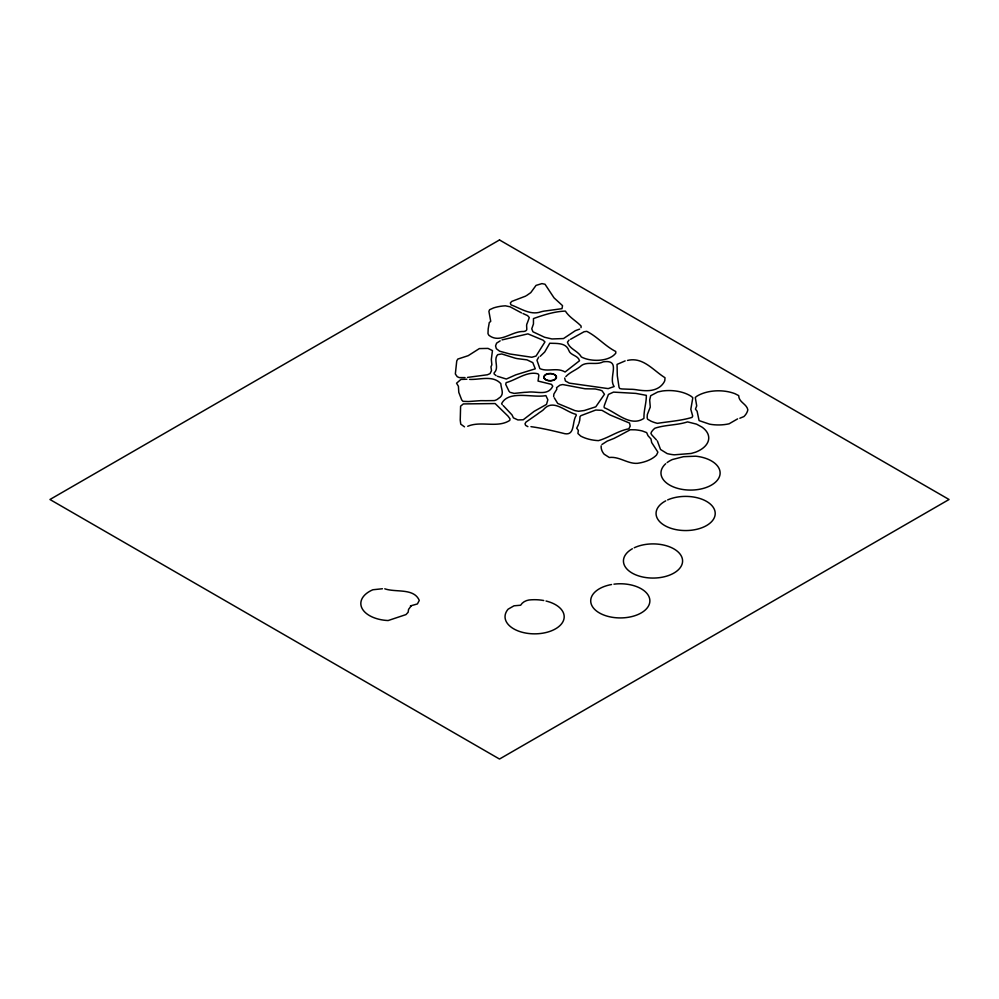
<?xml version="1.0" encoding="UTF-8"?>
<svg xmlns="http://www.w3.org/2000/svg" width="999" height="999" viewBox="0 0 999 999"><rect width="100%" height="100%" fill="white"/><g stroke="black" fill="none" stroke-linecap="round" stroke-linejoin="round"><path stroke-width="1.5" d="M581.031 327.647L581.118 326.086C576.186 320.891 569.455 317.532 565.384 311.089C554.795 311.413 543.481 314.947 533.466 318.594L533.454 323.988L531.755 328.821L532.929 331.78L544.605 337.262L551.91 338.961L563.498 338.561L575.349 330.681L579.62 329.121M650.249 406.668L649.687 400.037L650.686 395.716L657.779 391.958L662.412 390.984A29.583 17.083 0 0 1 691.508 396.541L692.819 397.739L690.809 409.315L692.694 416.059L692.02 417.407C680.993 420.741 668.693 421.553 657.404 423.339A29.583 17.083 0 0 1 650.998 421.178L647.539 419.18L647.152 417.582L647.352 414.51L650.062 407.604M604.27 405.656L608.416 394.443L613.498 392.12L635.839 393.394L646.341 395.354C646.465 402.984 643.681 410.327 643.955 418.369C630.481 427.285 616.758 412.674 604.345 407.767L604.008 406.73M578.508 424.488L576.71 428.184L578.371 430.457L577.897 433.479L580.694 436.076A29.583 17.083 0 0 0 598.463 440.634C608.841 437.712 617.931 430.831 628.846 428.821L630.194 426.098L629.557 423.077L610.002 414.922L601.947 410.327L595.779 410.027L580.968 415.634L580.019 416.62L579.745 420.192A212.1 122.452 0 0 0 578.933 423.376M565.834 376.598C570.204 371.79 576.823 369.917 581.63 365.384C587.799 361.263 596.316 365.409 603.234 361.825C622.127 359.19 607.667 377.684 614.16 386.538L608.191 388.611L569.268 383.129L565.384 380.931L564.672 378.059M526.323 295.729L530.769 292.632L536.038 285.402L541.908 283.616L545.017 284.24L554.033 297.852L562.537 305.657L561.987 308.679L546.028 310.864A17.557 10.14 0 0 0 540.934 311.825C530.531 315.622 520.429 308.241 510.964 304.857L510.327 302.972L511.763 301.411L525.412 296.204M569.068 340.035L567.444 342.17C569.492 349.188 577.934 350.749 581.343 356.943C590.496 361.963 609.053 361.95 615.809 353.122L615.759 351.498C605.119 346.129 597.564 336.85 586.763 331.343L584.04 331.755L570.579 339.26M601.91 444.518L607.167 441.133L614.135 438.349A117.62 67.907 0 0 1 618.294 436.213L630.294 429.745L635.202 429.807A29.583 17.083 0 0 1 642.332 430.981L646.653 432.617L648.026 435.739L650.973 438.948L651.673 442.545L657.891 452.147L656.555 454.995A29.583 17.083 0 0 1 637.3 463.336C627.522 463.948 619.268 456.243 609.315 457.492L604.145 454.195A29.583 17.083 0 0 1 601.161 445.879M538.711 357.118L536.962 360.239L539.872 368.631C547.952 372.215 556.93 367.108 565.084 372.003L579.507 360.764C578.209 355.257 570.417 355.607 568.793 350.387C565.946 342.42 556.555 343.619 549.775 343.219L544.705 352.01L540.209 356.306M500.187 340.871L496.603 343.144L495.554 345.904L496.353 348.701L499.6 351.186L509.977 354.008L531.83 357.255L536.076 356.031L544.942 341.933L543.181 340.234L527.909 333.866L502.072 339.885M737.599 418.881L729.083 423.813A29.583 17.083 0 0 1 709.627 424.175L699.088 420.604L697.102 411.188L695.441 409.14L696.715 405.881L695.279 397.49L696.665 396.328A29.583 17.083 0 0 1 735.064 393.743L738.723 395.629C738.711 402.272 746.703 403.821 747.839 409.827A29.583 17.083 0 0 1 743.93 416.558L739.834 418.244M625.162 360.901L617.045 364.398L617.307 375.711L619.03 387.262L619.755 388.536L621.815 388.948L630.307 389.285A19.943 11.513 0 0 1 635.988 389.697C643.818 390.946 652.659 391.858 659.502 387.15A29.583 17.083 0 0 0 664.772 380.731L665.022 377.734C653.246 370.479 643.131 356.655 627.509 360.427M467.719 426.273C481.031 420.591 497.477 428.396 509.777 420.392L510.002 418.843L508.029 416.133L495.142 403.559L463.336 403.921L460.601 406.168L460.239 420.142L460.751 424.15L464.498 426.848M467.495 377.422L487.362 374.775L490.059 373.614L491.496 370.629L490.959 366.87L491.845 364.772L491.333 359.415L492.457 350.599L488.024 348.414L479.345 348.589L468.194 355.681L457.804 359.078L456.743 360.976L455.344 373.976L457.242 376.698L459.253 377.597L465.047 377.597M382.455 588.748L372.864 589.76A29.583 17.083 0 0 0 361.963 608.204A29.583 17.083 0 0 0 388.124 620.541L405.956 614.597L408.129 612.287L408.579 609.353L411.089 606.031L410.439 605.918L417.407 603.933L419.28 600.424C413.873 587.774 395.941 592.694 384.765 588.811M469.542 379.395C479.982 379.92 492.832 374.912 500.836 383.653C501.011 389.173 505.257 394.655 498.276 398.589A8.442 4.87 0 0 1 494.305 400.587L485.489 400.699A130.557 75.375 0 0 0 480.656 400.661L468.331 401.548L462.974 401.323L461.725 399.962L458.778 392.332L458.416 386.276L456.555 383.229L460.926 379.42L466.87 379.233M530.956 426.66C541.67 428.109 552.21 430.631 562.712 433.166C575.724 437.312 571.603 422.028 576.223 415.484L576.023 414.335C565.197 411.875 553.096 397.939 543.294 409.865A38.249 22.078 0 0 1 540.347 412A32.792 18.931 0 0 0 537.637 413.973L525.949 422.115L524.999 423.776L525.661 425.412L527.884 426.635M522.989 313.536L527.559 315.597L529.308 317.557L527.335 322.952A15.235 8.791 0 0 0 526.623 325.811L526.798 329.096A3.871 2.235 0 0 1 523.688 331.493C511.663 330.969 500.174 344.031 488.886 335.289L487.987 333.654L488.186 328.933L489.273 322.565L490.734 321.366L488.911 311.388L489.61 309.715L493.618 307.904A29.583 17.083 0 0 1 505.382 305.819L510.127 306.805L521.503 312.899M497.39 376.261L506.331 379.033L515.809 374.837L535.277 368.818L532.804 362.637L526.985 359.852L518.294 358.753A14.361 8.292 0 0 1 514.21 357.867L501.76 353.958L497.702 354.657C492.944 359.802 499.737 367.682 494.143 372.877L494.105 373.938L496.066 375.599M509.865 392.27L514.123 393.406L524.275 392.345A121.129 69.93 0 0 0 527.497 392.182C536.363 390.896 547.889 396.428 552.759 386.213L551.51 384.365L538.036 381.056L538.861 375.087L537.974 373.813C527.072 370.904 516.595 379.795 506.143 382.642L505.731 384.378L509.115 391.446M503.234 405.606L512.012 414.91L513.424 417.869L517.894 419.942L523.226 419.78L534.14 411.351L546.49 404.42L547.852 399.787L545.891 395.604C533.029 398.226 508.628 389.722 501.635 403.646L502.26 404.645M656.405 439.885L651.835 434.94L650.911 433.416L651.435 432.043A29.583 17.083 0 0 1 654.857 428.246C665.259 424.712 676.96 425.349 687.562 421.89L696.553 424.15L701.947 427.085A29.583 17.083 0 0 1 695.541 452.197L691.146 453.471L674.25 454.82A29.583 17.083 0 0 1 667.145 453.583L660.526 449.475L657.354 440.909M554.295 397.839L557.729 403.471L574.924 410.614L578.571 411.276L584.278 410.527L595.804 406.805L604.457 394.268L602.047 390.784L600.049 390.06L595.279 388.961L585.039 388.773L562.699 384.54L559.952 385.139L556.58 387.649L556.843 389.21L553.871 394.068L553.646 396.591M546.053 601.023A29.583 17.083 0 0 1 561.65 623.701A29.583 17.083 0 0 1 522.052 632.23A29.583 17.083 0 0 1 508.104 609.19L514.01 605.806L520.629 605.232C522.814 601.498 527.31 599.787 531.493 599.787A29.583 17.083 0 0 1 543.731 600.524M613.948 584.165A29.583 17.083 0 0 1 648.726 605.556A29.583 17.083 0 0 1 599.587 613.049A29.583 17.083 0 0 1 611.55 584.527M634.215 547.789A29.583 17.083 0 0 1 682.042 557.717A29.583 17.083 0 0 1 644.168 577.285A29.583 17.083 0 0 1 632.379 548.751M665.696 463.736A29.583 17.083 0 0 0 677.921 488.449A29.583 17.083 0 0 0 718.731 478.184A29.583 17.083 0 0 0 695.716 456.193L683.528 456.68L672.352 459.54A29.583 17.083 0 0 0 667.132 462.574M667.644 499.912A29.583 17.083 0 0 1 714.847 510.789A29.583 17.083 0 0 1 675.836 529.595A29.583 17.083 0 0 1 665.746 500.836M544.492 378.509A6.244 3.609 0 0 1 551.073 373.626A6.244 3.609 0 0 1 555.394 379.295A6.244 3.609 0 0 1 544.705 378.796M544.168 378.384A6.244 3.609 0 0 1 550.824 373.526A6.244 3.609 0 0 1 555.057 379.22A6.244 3.609 0 0 1 544.368 378.658M499.5 239.96L49.95 499.5L499.5 759.04L949.05 499.5L499.5 239.96"/></g></svg>
